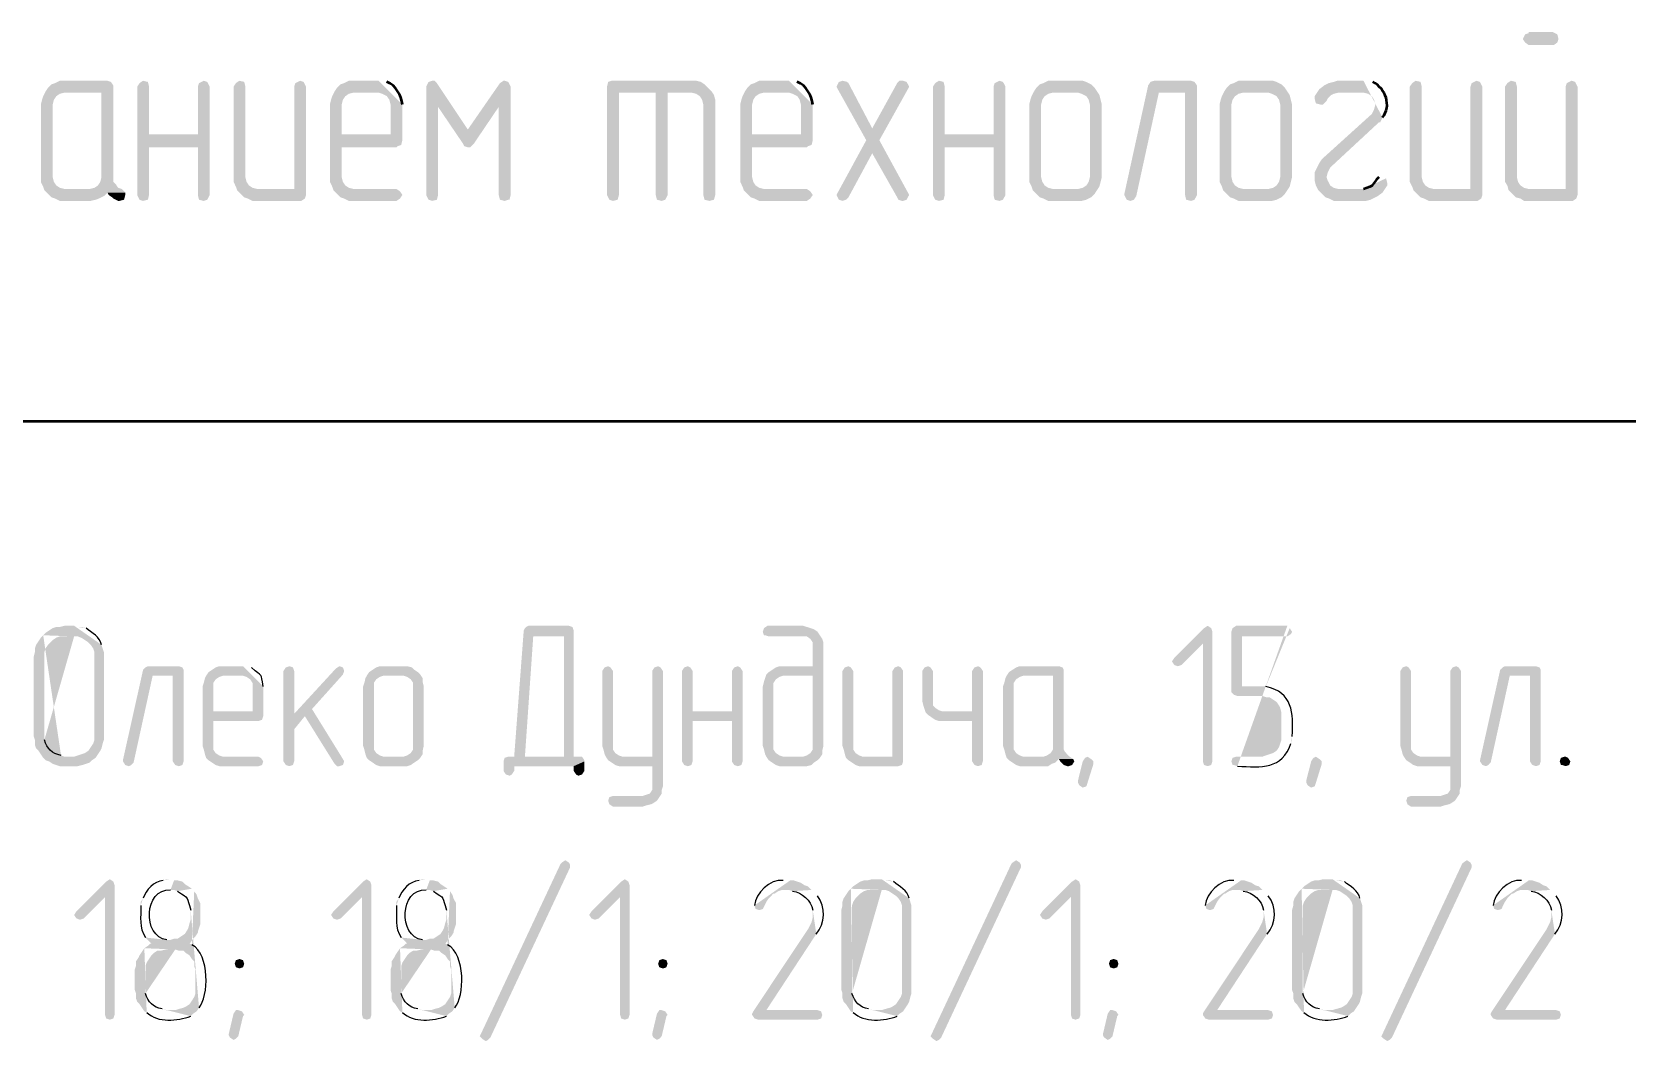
# Model space of a CAD drawing. Header units: millimetres. Extents: x -211 to 10565, y -2293 to 2244.
# Drawn here: x 5412.09 to 5440.47, y -342.29 to -324.35 of the extents above; entities that cross this region are included whole.
import ezdxf

# ---------------------------------------------------------------- set-up
doc = ezdxf.new("R2010")
doc.units = ezdxf.units.MM
doc.layers.add('PDF _Геометрия', color=7, linetype='Continuous')
doc.layers.add('PDF _Сплошная заливка', color=7, linetype='Continuous')

msp = doc.modelspace()

# ---------------------------------------------------------------- hatches: boundary and pattern name
at = {"layer": 'PDF _Сплошная заливка', "transparency": 33554559}
for points in [[(5439.147, -324.35), (5438.723, -324.35), (5438.723, -324.371), (5438.66, -324.392), (5438.618, -324.477), (5438.66, -324.54), (5438.723, -324.583), (5439.168, -324.583), (5439.231, -324.54), (5439.252, -324.477), (5439.231, -324.392)], [(5413.437, -325.218), (5412.59, -325.218), (5412.506, -325.26), (5412.442, -325.281), (5412.379, -325.344), (5412.336, -325.408), (5413.331, -325.429), (5413.331, -326.932), (5413.31, -327.016), (5413.267, -327.08), (5413.204, -327.122), (5413.119, -327.143), (5412.675, -327.143), (5413.691, -327.143), (5413.627, -327.122), (5413.585, -327.058), (5413.542, -327.016), (5413.542, -325.302), (5413.5, -325.239)], [(5414.071, -325.218), (5414.008, -325.26), (5413.966, -325.323), (5413.966, -327.249), (5414.008, -327.334), (5414.071, -327.355), (5414.156, -327.334), (5414.177, -327.249), (5414.177, -326.402), (5415.045, -326.402), (5414.177, -326.17), (5414.177, -325.323), (5414.156, -325.239)], [(5415.151, -325.218), (5415.066, -325.26), (5415.045, -325.323), (5415.045, -326.17), (5414.177, -326.17), (5415.045, -326.402), (5415.045, -327.249), (5415.066, -327.334), (5415.151, -327.355), (5415.214, -327.334), (5415.256, -327.249), (5415.256, -325.323), (5415.214, -325.239)], [(5415.785, -325.218), (5415.722, -325.26), (5415.68, -325.323), (5415.68, -327.016), (5415.722, -327.101), (5415.743, -327.164), (5416.103, -327.143), (5416.018, -327.122), (5415.955, -327.08), (5415.912, -327.016), (5415.891, -326.932), (5415.891, -325.323), (5415.87, -325.239)], [(5416.865, -325.218), (5416.78, -325.26), (5416.759, -325.323), (5416.759, -327.143), (5416.103, -327.143), (5415.743, -327.164), (5415.87, -327.291), (5415.934, -327.312), (5416.018, -327.355), (5416.886, -327.355), (5416.949, -327.312), (5416.97, -327.249), (5416.97, -325.323), (5416.928, -325.239)], [(5419.213, -325.218), (5419.15, -325.239), (5419.108, -325.323), (5419.319, -325.683), (5419.764, -326.339), (5419.848, -326.085), (5419.298, -325.26), (5419.256, -325.218)], [(5420.504, -325.218), (5420.483, -325.218), (5420.42, -325.26), (5419.848, -326.085), (5419.764, -326.339), (5419.785, -326.381), (5419.848, -326.402), (5419.891, -326.402), (5419.954, -326.339), (5420.398, -325.683), (5420.61, -325.323), (5420.568, -325.239)], [(5423.826, -325.218), (5422.409, -325.218), (5422.345, -325.239), (5422.324, -325.323), (5422.324, -327.249), (5422.366, -327.334), (5422.43, -327.355), (5422.514, -327.334), (5422.536, -327.249), (5422.536, -325.429), (5423.826, -325.429), (5424.186, -325.408), (5424.059, -325.281), (5423.996, -325.239), (5423.911, -325.218)], [(5426.514, -325.218), (5426.45, -325.239), (5426.408, -325.323), (5426.429, -325.366), (5426.937, -326.276), (5427.043, -326.508), (5427.487, -327.291), (5427.508, -327.334), (5427.572, -327.355), (5427.593, -327.355), (5427.656, -327.334), (5427.699, -327.249), (5427.678, -327.207), (5427.17, -326.276), (5427.043, -326.064), (5426.62, -325.26), (5426.598, -325.239)], [(5427.593, -325.218), (5427.529, -325.218), (5427.487, -325.26), (5427.043, -326.064), (5427.17, -326.276), (5427.678, -325.366), (5427.699, -325.323), (5427.656, -325.239)], [(5428.228, -325.218), (5428.164, -325.26), (5428.122, -325.323), (5428.122, -327.249), (5428.164, -327.334), (5428.228, -327.355), (5428.312, -327.334), (5428.334, -327.249), (5428.334, -326.402), (5429.201, -326.402), (5428.334, -326.17), (5428.334, -325.323), (5428.312, -325.239)], [(5429.307, -325.218), (5429.222, -325.26), (5429.201, -325.323), (5429.201, -326.17), (5428.334, -326.17), (5429.201, -326.402), (5429.201, -327.249), (5429.222, -327.334), (5429.307, -327.355), (5429.37, -327.334), (5429.413, -327.249), (5429.413, -325.323), (5429.37, -325.239)], [(5430.704, -325.218), (5430.175, -325.218), (5430.09, -325.26), (5430.026, -325.281), (5429.963, -325.344), (5429.921, -325.408), (5430.704, -325.429), (5430.767, -325.45), (5430.852, -325.493), (5430.894, -325.556), (5430.915, -325.641), (5430.915, -326.932), (5430.894, -327.016), (5430.852, -327.08), (5430.788, -327.122), (5430.704, -327.143), (5430.259, -327.143), (5429.899, -327.164), (5430.026, -327.291), (5430.09, -327.312), (5430.175, -327.355), (5430.767, -327.355), (5430.852, -327.334), (5430.936, -327.291), (5431, -327.228), (5431.084, -327.101), (5431.127, -326.932), (5431.127, -325.641), (5431.084, -325.471), (5431, -325.344), (5430.936, -325.281), (5430.852, -325.239), (5430.788, -325.218)], [(5432.714, -325.218), (5432.058, -325.218), (5431.994, -325.239), (5431.952, -325.302), (5431.529, -327.228), (5431.529, -327.249), (5431.571, -327.334), (5431.635, -327.355), (5431.698, -327.334), (5431.74, -327.27), (5432.142, -325.429), (5432.608, -325.429), (5432.82, -325.323), (5432.82, -325.302), (5432.777, -325.239)], [(5434.089, -325.218), (5433.56, -325.218), (5433.476, -325.26), (5433.412, -325.281), (5433.349, -325.344), (5433.306, -325.408), (5434.089, -325.429), (5434.153, -325.45), (5434.237, -325.493), (5434.28, -325.556), (5434.301, -325.641), (5434.301, -326.932), (5434.28, -327.016), (5434.237, -327.08), (5434.174, -327.122), (5434.089, -327.143), (5433.645, -327.143), (5433.285, -327.164), (5433.412, -327.291), (5433.476, -327.312), (5433.56, -327.355), (5434.153, -327.355), (5434.237, -327.334), (5434.322, -327.291), (5434.385, -327.228), (5434.47, -327.101), (5434.512, -326.932), (5434.512, -325.641), (5434.47, -325.471), (5434.385, -325.344), (5434.322, -325.281), (5434.237, -325.239), (5434.174, -325.218)], [(5436.713, -325.218), (5436.65, -325.26), (5436.607, -325.323), (5436.607, -327.016), (5436.65, -327.101), (5436.671, -327.164), (5437.03, -327.143), (5436.946, -327.122), (5436.882, -327.08), (5436.84, -327.016), (5436.819, -326.932), (5436.819, -325.323), (5436.798, -325.239)], [(5437.792, -325.218), (5437.708, -325.26), (5437.686, -325.323), (5437.686, -327.143), (5437.03, -327.143), (5436.671, -327.164), (5436.798, -327.291), (5436.861, -327.312), (5436.946, -327.355), (5437.813, -327.355), (5437.877, -327.312), (5437.898, -327.249), (5437.898, -325.323), (5437.856, -325.239)], [(5438.406, -325.218), (5438.342, -325.26), (5438.3, -325.323), (5438.3, -327.016), (5438.342, -327.08), (5438.364, -327.164), (5438.723, -327.143), (5438.639, -327.122), (5438.575, -327.08), (5438.533, -327.016), (5438.512, -326.932), (5438.512, -325.323), (5438.491, -325.239)], [(5439.485, -325.218), (5439.4, -325.26), (5439.379, -325.323), (5439.379, -327.143), (5438.723, -327.143), (5438.364, -327.164), (5438.491, -327.291), (5438.575, -327.312), (5438.639, -327.355), (5439.506, -327.355), (5439.57, -327.312), (5439.591, -327.249), (5439.591, -325.323), (5439.549, -325.239)], [(5412.336, -325.408), (5412.294, -325.493), (5412.273, -325.556), (5412.252, -325.641), (5412.252, -327.016), (5412.294, -327.101), (5412.315, -327.164), (5412.442, -327.291), (5412.506, -327.312), (5412.59, -327.355), (5413.14, -327.355), (5413.225, -327.334), (5413.288, -327.312), (5413.373, -327.27), (5413.437, -327.207), (5413.754, -327.207), (5413.691, -327.143), (5412.675, -327.143), (5412.59, -327.122), (5412.527, -327.08), (5412.484, -327.016), (5412.463, -326.932), (5412.463, -325.641), (5412.484, -325.556), (5412.527, -325.493), (5412.59, -325.45), (5412.675, -325.429), (5413.331, -325.429)], [(5417.478, -325.408), (5417.436, -325.493), (5417.415, -325.556), (5417.394, -325.641), (5417.394, -327.016), (5417.436, -327.101), (5417.457, -327.164), (5417.584, -327.291), (5417.648, -327.312), (5417.732, -327.355), (5418.579, -327.355), (5418.642, -327.312), (5418.684, -327.249), (5418.642, -327.185), (5418.579, -327.143), (5417.817, -327.143), (5417.732, -327.122), (5417.669, -327.08), (5417.626, -327.016), (5417.605, -326.932), (5417.605, -326.402), (5418.579, -326.402), (5418.6, -326.381), (5418.663, -326.36), (5418.684, -326.276), (5417.605, -326.17), (5417.605, -325.641), (5417.626, -325.556), (5417.669, -325.493), (5417.732, -325.45), (5417.817, -325.429), (5418.261, -325.429)], [(5419.108, -325.323), (5419.108, -327.249), (5419.15, -327.334), (5419.213, -327.355), (5419.298, -327.334), (5419.319, -327.249), (5419.319, -325.683)], [(5420.61, -325.323), (5420.398, -325.683), (5420.398, -327.249), (5420.42, -327.334), (5420.504, -327.355), (5420.568, -327.334), (5420.589, -327.334), (5420.61, -327.249)], [(5423.403, -325.429), (5423.192, -325.429), (5423.192, -327.249), (5423.213, -327.334), (5423.297, -327.355), (5423.361, -327.334), (5423.403, -327.249)], [(5424.186, -325.408), (5423.826, -325.429), (5423.911, -325.45), (5423.975, -325.493), (5424.017, -325.556), (5424.038, -325.641), (5424.038, -327.249), (5424.059, -327.334), (5424.144, -327.355), (5424.228, -327.334), (5424.25, -327.249), (5424.25, -325.556), (5424.228, -325.471)], [(5424.779, -325.408), (5424.736, -325.493), (5424.715, -325.556), (5424.694, -325.641), (5424.694, -327.016), (5424.736, -327.101), (5424.757, -327.164), (5424.884, -327.291), (5424.948, -327.312), (5425.033, -327.355), (5425.879, -327.355), (5425.942, -327.312), (5425.985, -327.249), (5425.942, -327.185), (5425.879, -327.143), (5425.117, -327.143), (5425.033, -327.122), (5424.969, -327.08), (5424.927, -327.016), (5424.906, -326.932), (5424.906, -326.402), (5425.879, -326.402), (5425.9, -326.381), (5425.964, -326.36), (5425.985, -326.276), (5424.906, -326.17), (5424.906, -325.641), (5424.927, -325.556), (5424.969, -325.493), (5425.033, -325.45), (5425.117, -325.429), (5425.562, -325.429)], [(5429.921, -325.408), (5429.878, -325.493), (5429.857, -325.556), (5429.836, -325.641), (5429.836, -327.016), (5429.878, -327.101), (5429.899, -327.164), (5430.259, -327.143), (5430.175, -327.122), (5430.111, -327.08), (5430.069, -327.016), (5430.048, -326.932), (5430.048, -325.641), (5430.069, -325.556), (5430.111, -325.493), (5430.175, -325.45), (5430.259, -325.429), (5430.704, -325.429)], [(5432.82, -325.323), (5432.608, -325.429), (5432.608, -327.249), (5432.629, -327.334), (5432.714, -327.355), (5432.777, -327.334), (5432.82, -327.249)], [(5433.306, -325.408), (5433.264, -325.493), (5433.243, -325.556), (5433.222, -325.641), (5433.222, -327.016), (5433.264, -327.101), (5433.285, -327.164), (5433.645, -327.143), (5433.56, -327.122), (5433.497, -327.08), (5433.454, -327.016), (5433.433, -326.932), (5433.433, -325.641), (5433.454, -325.556), (5433.497, -325.493), (5433.56, -325.45), (5433.645, -325.429), (5434.089, -325.429)], [(5434.957, -325.429), (5434.914, -325.493), (5434.914, -325.535), (5434.936, -325.62), (5435.02, -325.641), (5435.063, -325.641), (5435.126, -325.577), (5435.147, -325.535), (5435.211, -325.471), (5435.253, -325.45), (5435.338, -325.429), (5435.782, -325.429)], [(5426.937, -326.276), (5426.429, -327.207), (5426.408, -327.249), (5426.45, -327.334), (5426.514, -327.355), (5426.577, -327.334), (5426.62, -327.291), (5427.043, -326.508)], [(5413.754, -327.207), (5413.437, -327.207), (5413.458, -327.249), (5413.521, -327.291), (5413.542, -327.312), (5413.627, -327.355), (5413.648, -327.355), (5413.733, -327.334), (5413.754, -327.249)], [(5421.732, -335.015), (5421.562, -335.099), (5421.562, -337.237), (5420.568, -337.237), (5420.504, -337.258), (5420.483, -337.321), (5420.483, -337.491), (5420.525, -337.554), (5420.589, -337.575), (5420.631, -337.554), (5420.673, -337.491), (5420.673, -337.406), (5421.732, -337.406), (5421.922, -337.321), (5421.922, -337.3), (5421.88, -337.237), (5421.732, -337.237)], [(5421.647, -334.909), (5420.927, -334.909), (5420.885, -334.93), (5420.864, -334.951), (5420.843, -334.994), (5420.673, -337.237), (5420.864, -337.237), (5421.012, -335.099), (5421.562, -335.099), (5421.732, -335.015), (5421.732, -334.994), (5421.71, -334.93)], [(5425.815, -334.909), (5425.181, -334.909), (5425.117, -334.951), (5425.096, -335.015), (5425.117, -335.078), (5425.138, -335.078), (5425.202, -335.099), (5425.879, -335.099), (5425.942, -335.142), (5425.985, -335.205), (5425.985, -335.628), (5425.392, -335.628), (5425.329, -335.65), (5425.202, -335.734), (5425.159, -335.777), (5425.985, -335.798), (5425.985, -337.11), (5425.942, -337.173), (5425.879, -337.215), (5425.815, -337.237), (5425.159, -337.237), (5425.202, -337.3), (5425.329, -337.385), (5425.392, -337.406), (5425.879, -337.406), (5425.964, -337.385), (5426.006, -337.342), (5426.069, -337.3), (5426.112, -337.258), (5426.154, -337.194), (5426.154, -337.131), (5426.175, -337.046), (5426.175, -335.205), (5426.154, -335.142), (5426.069, -335.015), (5426.006, -334.972), (5425.879, -334.93)], [(5433.01, -334.909), (5432.947, -334.951), (5432.418, -335.48), (5432.375, -335.544), (5432.418, -335.607), (5432.481, -335.628), (5432.544, -335.607), (5432.925, -335.226), (5433.095, -335.015), (5433.073, -334.951)], [(5433.095, -335.015), (5432.925, -335.226), (5432.925, -337.321), (5432.947, -337.385), (5433.01, -337.406), (5433.073, -337.385), (5433.095, -337.321)], [(5414.706, -335.628), (5414.156, -335.628), (5414.114, -335.65), (5414.071, -335.692), (5413.712, -337.3), (5413.712, -337.321), (5413.754, -337.385), (5413.818, -337.406), (5413.86, -337.385), (5413.902, -337.342), (5414.241, -335.798), (5414.6, -335.798), (5414.791, -335.713), (5414.791, -335.692), (5414.77, -335.65)], [(5414.791, -335.713), (5414.6, -335.798), (5414.6, -337.321), (5414.643, -337.385), (5414.706, -337.406), (5414.77, -337.385), (5414.791, -337.321)], [(5416.674, -335.628), (5416.611, -335.65), (5416.568, -335.713), (5416.568, -337.321), (5416.611, -337.385), (5416.674, -337.406), (5416.738, -337.385), (5416.759, -337.321), (5416.759, -336.75), (5416.949, -336.517), (5416.759, -336.475), (5416.759, -335.713), (5416.738, -335.65)], [(5417.563, -335.628), (5417.499, -335.671), (5416.759, -336.475), (5416.949, -336.517), (5417.478, -337.364), (5417.521, -337.406), (5417.563, -337.406), (5417.626, -337.385), (5417.648, -337.321), (5417.626, -337.279), (5417.076, -336.39), (5417.626, -335.777), (5417.648, -335.713), (5417.626, -335.65)], [(5418.706, -335.628), (5418.282, -335.628), (5418.219, -335.65), (5418.092, -335.734), (5418.05, -335.798), (5418.706, -335.798), (5418.769, -335.819), (5418.833, -335.861), (5418.875, -335.925), (5418.875, -337.11), (5418.833, -337.173), (5418.769, -337.215), (5418.706, -337.237), (5418.346, -337.237), (5418.05, -337.258), (5418.092, -337.3), (5418.219, -337.385), (5418.282, -337.406), (5418.769, -337.406), (5418.833, -337.385), (5418.959, -337.3), (5419.002, -337.258), (5419.044, -337.194), (5419.044, -337.131), (5419.065, -337.046), (5419.065, -335.988), (5419.044, -335.904), (5419.044, -335.84), (5419.002, -335.777), (5418.959, -335.734), (5418.896, -335.692), (5418.854, -335.65), (5418.769, -335.628)], [(5422.345, -335.628), (5422.282, -335.65), (5422.239, -335.713), (5422.239, -337.046), (5422.261, -337.11), (5422.282, -337.194), (5422.303, -337.237), (5422.599, -337.237), (5422.536, -337.215), (5422.472, -337.173), (5422.43, -337.11), (5422.43, -335.713), (5422.387, -335.65)], [(5423.234, -335.628), (5423.17, -335.65), (5423.128, -335.713), (5423.128, -337.237), (5422.303, -337.237), (5422.345, -337.3), (5422.472, -337.385), (5422.536, -337.406), (5423.128, -337.406), (5423.128, -337.829), (5423.086, -337.893), (5423.022, -337.914), (5422.959, -337.935), (5422.43, -337.935), (5422.366, -337.956), (5422.345, -338.02), (5422.366, -338.083), (5422.43, -338.125), (5422.959, -338.125), (5423.022, -338.104), (5423.107, -338.083), (5423.149, -338.062), (5423.213, -338.02), (5423.297, -337.893), (5423.297, -337.829), (5423.319, -337.766), (5423.319, -335.713), (5423.276, -335.65)], [(5423.763, -335.628), (5423.699, -335.65), (5423.657, -335.713), (5423.657, -337.321), (5423.699, -337.385), (5423.763, -337.406), (5423.826, -337.385), (5423.848, -337.321), (5423.848, -336.602), (5424.546, -336.602), (5423.848, -336.433), (5423.848, -335.713), (5423.805, -335.65)], [(5424.652, -335.628), (5424.588, -335.65), (5424.546, -335.713), (5424.546, -336.433), (5423.848, -336.433), (5424.546, -336.602), (5424.546, -337.321), (5424.588, -337.385), (5424.652, -337.406), (5424.715, -337.385), (5424.736, -337.321), (5424.736, -335.713), (5424.694, -335.65)], [(5426.62, -335.628), (5426.556, -335.65), (5426.514, -335.713), (5426.514, -337.046), (5426.535, -337.11), (5426.556, -337.194), (5426.577, -337.258), (5426.873, -337.237), (5426.81, -337.215), (5426.747, -337.173), (5426.704, -337.11), (5426.704, -335.713), (5426.662, -335.65)], [(5427.508, -335.628), (5427.445, -335.65), (5427.403, -335.713), (5427.403, -337.237), (5426.873, -337.237), (5426.577, -337.258), (5426.62, -337.3), (5426.747, -337.385), (5426.81, -337.406), (5427.508, -337.406), (5427.572, -337.385), (5427.593, -337.321), (5427.593, -335.713), (5427.551, -335.65)], [(5428.037, -335.628), (5427.974, -335.65), (5427.932, -335.713), (5427.932, -336.242), (5427.953, -336.327), (5427.995, -336.454), (5428.291, -336.433), (5428.228, -336.411), (5428.164, -336.369), (5428.122, -336.327), (5428.122, -335.713), (5428.08, -335.65)], [(5428.926, -335.628), (5428.863, -335.65), (5428.82, -335.713), (5428.82, -336.433), (5428.291, -336.433), (5427.995, -336.454), (5428.037, -336.496), (5428.164, -336.581), (5428.228, -336.602), (5428.82, -336.602), (5428.82, -337.321), (5428.863, -337.385), (5428.926, -337.406), (5428.99, -337.385), (5429.011, -337.321), (5429.011, -335.713), (5428.968, -335.65)], [(5430.365, -335.628), (5429.667, -335.628), (5429.603, -335.65), (5429.476, -335.734), (5429.434, -335.798), (5430.259, -335.798), (5430.259, -337.11), (5430.217, -337.173), (5430.153, -337.215), (5430.09, -337.237), (5429.73, -337.237), (5430.555, -337.237), (5430.471, -337.152), (5430.45, -337.11), (5430.45, -335.692), (5430.428, -335.65)], [(5436.544, -335.628), (5436.48, -335.65), (5436.438, -335.713), (5436.438, -337.046), (5436.459, -337.11), (5436.48, -337.194), (5436.501, -337.237), (5436.798, -337.237), (5436.734, -337.215), (5436.671, -337.173), (5436.628, -337.11), (5436.628, -335.713), (5436.586, -335.65)], [(5437.433, -335.628), (5437.369, -335.65), (5437.327, -335.713), (5437.327, -337.237), (5436.501, -337.237), (5436.544, -337.3), (5436.671, -337.385), (5436.734, -337.406), (5437.327, -337.406), (5437.327, -337.829), (5437.284, -337.893), (5437.221, -337.914), (5437.157, -337.935), (5436.628, -337.935), (5436.565, -337.956), (5436.544, -338.02), (5436.565, -338.083), (5436.628, -338.125), (5437.157, -338.125), (5437.221, -338.104), (5437.306, -338.083), (5437.348, -338.062), (5437.411, -338.02), (5437.496, -337.893), (5437.496, -337.829), (5437.517, -337.766), (5437.517, -335.713), (5437.475, -335.65)], [(5438.85, -335.628), (5438.3, -335.628), (5438.258, -335.65), (5438.215, -335.692), (5437.856, -337.3), (5437.856, -337.321), (5437.898, -337.385), (5437.962, -337.406), (5438.004, -337.385), (5438.046, -337.342), (5438.385, -335.798), (5438.744, -335.798), (5438.935, -335.713), (5438.935, -335.692), (5438.914, -335.65)], [(5438.935, -335.713), (5438.744, -335.798), (5438.744, -337.321), (5438.787, -337.385), (5438.85, -337.406), (5438.914, -337.385), (5438.935, -337.321)], [(5415.193, -335.798), (5415.172, -335.84), (5415.151, -335.925), (5415.129, -335.988), (5415.129, -337.046), (5415.151, -337.11), (5415.172, -337.194), (5415.193, -337.258), (5415.235, -337.3), (5415.362, -337.385), (5415.426, -337.406), (5416.124, -337.406), (5416.187, -337.385), (5416.209, -337.321), (5416.166, -337.258), (5416.124, -337.237), (5415.489, -337.237), (5415.426, -337.215), (5415.362, -337.173), (5415.32, -337.11), (5415.32, -336.602), (5416.124, -336.602), (5416.187, -336.581), (5416.209, -336.517), (5415.32, -336.433), (5415.32, -335.925), (5415.362, -335.861), (5415.426, -335.819), (5415.489, -335.798), (5415.849, -335.798)], [(5418.05, -335.798), (5418.028, -335.84), (5418.007, -335.925), (5417.986, -335.988), (5417.986, -337.046), (5418.007, -337.11), (5418.028, -337.194), (5418.05, -337.258), (5418.346, -337.237), (5418.282, -337.215), (5418.219, -337.173), (5418.177, -337.11), (5418.177, -335.925), (5418.219, -335.861), (5418.282, -335.819), (5418.346, -335.798), (5418.706, -335.798)], [(5425.159, -335.777), (5425.117, -335.904), (5425.096, -335.988), (5425.096, -337.046), (5425.117, -337.11), (5425.138, -337.194), (5425.159, -337.237), (5425.456, -337.237), (5425.392, -337.215), (5425.329, -337.173), (5425.286, -337.11), (5425.286, -335.925), (5425.329, -335.861), (5425.392, -335.819), (5425.456, -335.798), (5425.985, -335.798)], [(5429.434, -335.798), (5429.413, -335.84), (5429.392, -335.925), (5429.37, -335.988), (5429.37, -337.046), (5429.392, -337.11), (5429.413, -337.194), (5429.434, -337.258), (5429.476, -337.3), (5429.603, -337.385), (5429.667, -337.406), (5430.175, -337.406), (5430.238, -337.364), (5430.301, -337.342), (5430.365, -337.279), (5430.619, -337.279), (5430.555, -337.237), (5429.73, -337.237), (5429.667, -337.215), (5429.603, -337.173), (5429.561, -337.11), (5429.561, -335.925), (5429.603, -335.861), (5429.667, -335.819), (5429.73, -335.798), (5430.259, -335.798)], [(5421.922, -337.321), (5421.732, -337.406), (5421.732, -337.491), (5421.774, -337.554), (5421.816, -337.575), (5421.88, -337.554), (5421.922, -337.491)], [(5430.619, -337.279), (5430.365, -337.279), (5430.386, -337.321), (5430.45, -337.385), (5430.513, -337.406), (5430.534, -337.406), (5430.598, -337.385), (5430.64, -337.321)], [(5430.979, -337.364), (5430.979, -337.321), (5430.936, -337.279), (5430.873, -337.237), (5430.83, -337.258), (5430.788, -337.321), (5430.704, -337.66), (5430.704, -337.702), (5430.725, -337.744), (5430.788, -337.787), (5430.852, -337.766), (5430.873, -337.702)], [(5435.041, -337.364), (5435.041, -337.321), (5434.999, -337.279), (5434.936, -337.237), (5434.893, -337.258), (5434.851, -337.321), (5434.766, -337.66), (5434.766, -337.702), (5434.787, -337.744), (5434.851, -337.787), (5434.914, -337.766), (5434.936, -337.702)], [(5439.379, -337.237), (5439.422, -337.258), (5439.464, -337.321), (5439.443, -337.385), (5439.379, -337.406), (5439.316, -337.385), (5439.295, -337.385), (5439.274, -337.321), (5439.295, -337.258), (5439.358, -337.237)], [(5421.668, -339.205), (5420.25, -342.23), (5420.208, -342.273), (5420.166, -342.294), (5420.102, -342.252), (5420.06, -342.209), (5420.081, -342.167), (5421.499, -339.141), (5421.52, -339.12), (5421.583, -339.078), (5421.647, -339.12), (5421.668, -339.162)], [(5429.688, -339.205), (5428.27, -342.23), (5428.228, -342.273), (5428.185, -342.294), (5428.122, -342.252), (5428.08, -342.209), (5428.101, -342.167), (5429.519, -339.141), (5429.54, -339.12), (5429.603, -339.078), (5429.667, -339.12), (5429.688, -339.162)], [(5437.708, -339.205), (5436.29, -342.23), (5436.248, -342.273), (5436.205, -342.294), (5436.142, -342.252), (5436.099, -342.209), (5436.121, -342.167), (5437.538, -339.141), (5437.56, -339.12), (5437.623, -339.078), (5437.686, -339.12), (5437.708, -339.162)], [(5413.479, -339.416), (5413.415, -339.458), (5412.886, -339.987), (5412.844, -340.051), (5412.886, -340.114), (5412.95, -340.136), (5413.013, -340.114), (5413.394, -339.734), (5413.564, -339.522), (5413.542, -339.458)], [(5418.05, -339.416), (5417.986, -339.458), (5417.457, -339.987), (5417.415, -340.051), (5417.457, -340.114), (5417.521, -340.136), (5417.584, -340.114), (5417.965, -339.734), (5418.134, -339.522), (5418.113, -339.458)], [(5422.641, -339.416), (5422.578, -339.458), (5422.049, -339.987), (5422.007, -340.051), (5422.049, -340.114), (5422.112, -340.136), (5422.176, -340.114), (5422.557, -339.734), (5422.726, -339.522), (5422.705, -339.458)], [(5430.661, -339.416), (5430.598, -339.458), (5430.069, -339.987), (5430.026, -340.051), (5430.069, -340.114), (5430.132, -340.136), (5430.196, -340.114), (5430.577, -339.734), (5430.746, -339.522), (5430.725, -339.458)], [(5413.564, -339.522), (5413.394, -339.734), (5413.394, -341.828), (5413.415, -341.892), (5413.479, -341.913), (5413.542, -341.892), (5413.564, -341.828)], [(5418.134, -339.522), (5417.965, -339.734), (5417.965, -341.828), (5417.986, -341.892), (5418.05, -341.913), (5418.113, -341.892), (5418.134, -341.828)], [(5422.726, -339.522), (5422.557, -339.734), (5422.557, -341.828), (5422.578, -341.892), (5422.641, -341.913), (5422.705, -341.892), (5422.726, -341.828)], [(5430.746, -339.522), (5430.577, -339.734), (5430.577, -341.828), (5430.598, -341.892), (5430.661, -341.913), (5430.725, -341.892), (5430.746, -341.828)], [(5415.785, -340.834), (5415.722, -340.855), (5415.701, -340.919), (5415.722, -340.982), (5415.785, -341.003), (5415.849, -340.982), (5415.87, -340.919), (5415.849, -340.855)], [(5423.319, -340.834), (5423.255, -340.855), (5423.234, -340.919), (5423.255, -340.982), (5423.319, -341.003), (5423.382, -340.982), (5423.403, -340.919), (5423.382, -340.855)], [(5431.338, -340.834), (5431.275, -340.855), (5431.254, -340.919), (5431.275, -340.982), (5431.338, -341.003), (5431.402, -340.982), (5431.423, -340.919), (5431.402, -340.855)], [(5415.764, -341.744), (5415.722, -341.744), (5415.68, -341.807), (5415.595, -342.167), (5415.595, -342.188), (5415.616, -342.23), (5415.68, -342.273), (5415.722, -342.252), (5415.764, -342.209), (5415.849, -341.85), (5415.87, -341.828), (5415.828, -341.765)], [(5423.297, -341.744), (5423.255, -341.744), (5423.213, -341.807), (5423.128, -342.167), (5423.128, -342.188), (5423.149, -342.23), (5423.213, -342.273), (5423.255, -342.252), (5423.297, -342.209), (5423.382, -341.85), (5423.403, -341.828), (5423.361, -341.765)], [(5431.317, -341.744), (5431.275, -341.744), (5431.233, -341.807), (5431.148, -342.167), (5431.148, -342.188), (5431.169, -342.23), (5431.233, -342.273), (5431.275, -342.252), (5431.317, -342.209), (5431.402, -341.85), (5431.423, -341.828), (5431.381, -341.765)]]:
    msp.add_hatch(color=256, dxfattribs=at).paths.add_polyline_path(points)
h = msp.add_hatch(color=256, dxfattribs=at)
h.paths.add_polyline_path([(5418.261, -325.218), (5417.732, -325.218), (5417.648, -325.26), (5417.584, -325.281), (5417.521, -325.344), (5417.478, -325.408), (5418.261, -325.429), (5418.325, -325.45), (5418.409, -325.493), (5418.452, -325.556), (5418.473, -325.641), (5418.473, -326.17), (5417.605, -326.17), (5418.684, -326.276), (5418.684, -325.641)], flags=0)
h.paths.add_polyline_path([(5418.409, -325.239), (5418.346, -325.218)], flags=0)
h = msp.add_hatch(color=256, dxfattribs=at)
h.paths.add_polyline_path([(5425.562, -325.218), (5425.033, -325.218), (5424.948, -325.26), (5424.884, -325.281), (5424.821, -325.344), (5424.779, -325.408), (5425.562, -325.429), (5425.625, -325.45), (5425.71, -325.493), (5425.752, -325.556), (5425.773, -325.641), (5425.773, -326.17), (5424.906, -326.17), (5425.985, -326.276), (5425.985, -325.641)], flags=0)
h.paths.add_polyline_path([(5425.71, -325.239), (5425.646, -325.218)], flags=0)
h = msp.add_hatch(color=256, dxfattribs=at)
h.paths.add_polyline_path([(5435.782, -325.218), (5435.317, -325.218), (5435.253, -325.239), (5435.168, -325.26), (5435.084, -325.302), (5434.999, -325.366), (5434.957, -325.429), (5435.782, -325.429), (5435.867, -325.45), (5435.93, -325.493), (5435.972, -325.556), (5435.994, -325.641), (5435.972, -325.725), (5435.93, -325.81), (5435.041, -326.614), (5434.999, -326.678), (5434.914, -326.847), (5434.914, -326.995), (5434.936, -327.08), (5434.978, -327.164), (5435.105, -327.291), (5435.168, -327.312), (5435.253, -327.355), (5435.824, -327.355), (5435.909, -327.334), (5436.036, -327.27), (5436.121, -327.207), (5436.163, -327.143), (5435.338, -327.143), (5435.253, -327.122), (5435.19, -327.08), (5435.147, -326.995), (5435.126, -326.932), (5435.147, -326.847), (5435.19, -326.762), (5436.057, -325.958), (5436.078, -325.958), (5436.121, -325.873)], flags=0)
h.paths.add_polyline_path([(5435.951, -325.239), (5435.867, -325.218)], flags=0)
h = msp.add_hatch(color=256, dxfattribs=at)
h.paths.add_polyline_path([(5436.099, -326.932), (5436.057, -326.932)], flags=0)
h.paths.add_polyline_path([(5435.782, -327.143), (5435.338, -327.143), (5436.163, -327.143), (5436.205, -327.08), (5436.205, -327.037), (5436.184, -326.953)], flags=0)
h = msp.add_hatch(color=256, dxfattribs=at)
h.paths.add_polyline_path([(5412.294, -335.078), (5412.252, -335.121), (5412.167, -335.248), (5412.146, -335.311), (5412.146, -335.375), (5412.125, -335.459), (5412.125, -336.877), (5412.146, -336.94), (5412.146, -337.025), (5412.167, -337.089), (5412.209, -337.131), (5412.294, -337.258), (5412.336, -337.3), (5412.4, -337.321), (5412.463, -337.364), (5412.59, -337.406), (5412.908, -337.406), (5412.992, -337.385), (5413.119, -337.342), (5413.162, -337.3), (5413.225, -337.258), (5412.675, -337.237), (5412.611, -337.215)], flags=0)
h.paths.add_polyline_path([(5412.315, -336.94), (5412.315, -335.375), (5412.336, -335.311), (5412.379, -335.248), (5412.463, -335.163), (5412.527, -335.121), (5412.59, -335.099), (5412.844, -335.099)], flags=0)
h = msp.add_hatch(color=256, dxfattribs=at)
h.paths.add_polyline_path([(5412.844, -334.909), (5412.675, -334.909), (5412.59, -334.93), (5412.527, -334.93), (5412.463, -334.951), (5412.336, -335.036), (5412.294, -335.078), (5412.844, -335.099), (5412.908, -335.099), (5412.971, -335.121), (5413.098, -335.205), (5413.14, -335.248), (5413.183, -335.311), (5413.204, -335.375), (5413.204, -336.94), (5413.183, -337.004), (5413.098, -337.131), (5413.035, -337.173), (5412.971, -337.194), (5412.908, -337.215), (5412.844, -337.237), (5412.675, -337.237), (5413.225, -337.258), (5413.31, -337.131), (5413.331, -337.089), (5413.352, -337.004), (5413.373, -336.94), (5413.373, -335.375), (5413.331, -335.248)], flags=0)
h.paths.add_polyline_path([(5413.056, -334.951), (5412.992, -334.93), (5412.908, -334.93)], flags=0)
h = msp.add_hatch(color=256, dxfattribs=at)
h.paths.add_polyline_path([(5434.428, -334.909), (5433.518, -334.909), (5433.454, -334.951), (5433.433, -335.015), (5433.433, -336.094), (5433.476, -336.136), (5433.539, -336.157), (5433.983, -336.157), (5434.047, -336.179), (5434.11, -336.179), (5434.237, -336.263), (5434.28, -336.327), (5434.301, -336.369), (5434.322, -336.454), (5434.322, -336.94), (5434.28, -337.067), (5434.237, -337.131), (5434.174, -337.173), (5434.047, -337.215), (5433.983, -337.237), (5433.518, -337.237), (5433.454, -337.258), (5433.433, -337.321), (5433.454, -337.385), (5433.476, -337.385), (5433.539, -337.406)], flags=0)
h.paths.add_polyline_path([(5434.491, -337.004), (5434.512, -336.94), (5434.512, -336.877)], flags=0)
h.paths.add_polyline_path([(5434.047, -335.988), (5433.624, -335.988), (5433.624, -335.099), (5434.428, -335.099), (5434.491, -335.057), (5434.512, -335.015), (5434.47, -334.951)], flags=0)
h = msp.add_hatch(color=256, dxfattribs=at)
h.paths.add_polyline_path([(5415.849, -335.628), (5415.426, -335.628), (5415.362, -335.65), (5415.235, -335.734), (5415.193, -335.798), (5415.849, -335.798), (5415.912, -335.819), (5415.976, -335.861), (5416.018, -335.925), (5416.018, -336.433), (5415.32, -336.433), (5416.209, -336.517), (5416.209, -335.988)], flags=0)
h.paths.add_polyline_path([(5415.997, -335.65), (5415.912, -335.628)], flags=0)
h = msp.add_hatch(color=256, dxfattribs=at)
h.paths.add_polyline_path([(5414.558, -339.416), (5414.495, -339.416), (5414.431, -339.437)], flags=0)
h.paths.add_polyline_path([(5414.071, -339.755), (5414.029, -339.818), (5414.029, -339.882)], flags=0)
h.paths.add_polyline_path([(5414.114, -340.453), (5414.156, -340.495), (5414.558, -340.495), (5414.495, -340.495)], flags=0)
h.paths.add_polyline_path([(5414.558, -339.607), (5414.939, -339.585), (5414.812, -339.501), (5414.77, -339.458), (5414.685, -339.437), (5414.622, -339.437)], flags=0)
h = msp.add_hatch(color=256, dxfattribs=at)
h.paths.add_polyline_path([(5419.108, -339.416), (5419.044, -339.416), (5418.981, -339.437)], flags=0)
h.paths.add_polyline_path([(5418.621, -339.755), (5418.579, -339.818), (5418.579, -339.882)], flags=0)
h.paths.add_polyline_path([(5418.663, -340.453), (5418.706, -340.495), (5419.108, -340.495), (5419.044, -340.495)], flags=0)
h.paths.add_polyline_path([(5419.108, -339.607), (5419.489, -339.585), (5419.362, -339.501), (5419.319, -339.458), (5419.235, -339.437), (5419.171, -339.437)], flags=0)
h = msp.add_hatch(color=256, dxfattribs=at)
h.paths.add_polyline_path([(5425.498, -339.416), (5425.456, -339.437)], flags=0)
h.paths.add_polyline_path([(5424.948, -339.882), (5424.969, -339.945), (5425.033, -339.966), (5425.096, -339.945), (5425.159, -339.818), (5425.202, -339.755), (5425.286, -339.67), (5425.308, -339.67), (5425.371, -339.628), (5425.435, -339.607), (5425.964, -339.607), (5425.9, -339.543), (5425.837, -339.522), (5425.773, -339.48), (5425.646, -339.437), (5425.583, -339.437)], flags=0)
h = msp.add_hatch(color=256, dxfattribs=at)
h.paths.add_polyline_path([(5427.212, -339.416), (5427.043, -339.416), (5426.958, -339.437), (5426.895, -339.437), (5426.831, -339.458), (5426.704, -339.543), (5426.662, -339.585), (5427.212, -339.607), (5427.276, -339.607), (5427.339, -339.628), (5427.466, -339.712), (5427.508, -339.755), (5427.551, -339.818), (5427.572, -339.882), (5427.572, -341.448), (5427.551, -341.511), (5427.466, -341.638), (5427.403, -341.68), (5427.36, -341.701), (5427.276, -341.723), (5427.212, -341.744), (5427.043, -341.744), (5427.593, -341.765), (5427.678, -341.638), (5427.699, -341.596), (5427.72, -341.511), (5427.741, -341.448), (5427.741, -339.882), (5427.699, -339.755)], flags=0)
h.paths.add_polyline_path([(5427.424, -339.458), (5427.36, -339.437), (5427.276, -339.437)], flags=0)
h = msp.add_hatch(color=256, dxfattribs=at)
h.paths.add_polyline_path([(5433.518, -339.416), (5433.476, -339.437)], flags=0)
h.paths.add_polyline_path([(5432.968, -339.882), (5432.989, -339.945), (5433.052, -339.966), (5433.116, -339.945), (5433.179, -339.818), (5433.222, -339.755), (5433.306, -339.67), (5433.327, -339.67), (5433.391, -339.628), (5433.454, -339.607), (5433.983, -339.607), (5433.92, -339.543), (5433.856, -339.522), (5433.793, -339.48), (5433.729, -339.458), (5433.666, -339.437), (5433.603, -339.437)], flags=0)
h = msp.add_hatch(color=256, dxfattribs=at)
h.paths.add_polyline_path([(5435.232, -339.416), (5435.063, -339.416), (5434.978, -339.437), (5434.914, -339.437), (5434.851, -339.458), (5434.724, -339.543), (5434.682, -339.585), (5435.232, -339.607), (5435.295, -339.607), (5435.359, -339.628), (5435.486, -339.712), (5435.528, -339.755), (5435.57, -339.818), (5435.592, -339.882), (5435.592, -341.448), (5435.57, -341.511), (5435.486, -341.638), (5435.422, -341.68), (5435.38, -341.701), (5435.295, -341.723), (5435.232, -341.744), (5435.063, -341.744), (5435.613, -341.765), (5435.697, -341.638), (5435.719, -341.596), (5435.74, -341.511), (5435.761, -341.448), (5435.761, -339.882), (5435.719, -339.755)], flags=0)
h.paths.add_polyline_path([(5435.443, -339.458), (5435.38, -339.437), (5435.295, -339.437)], flags=0)
h = msp.add_hatch(color=256, dxfattribs=at)
h.paths.add_polyline_path([(5438.639, -339.416), (5438.596, -339.437)], flags=0)
h.paths.add_polyline_path([(5438.089, -339.882), (5438.11, -339.945), (5438.173, -339.966), (5438.237, -339.945), (5438.3, -339.818), (5438.342, -339.755), (5438.427, -339.67), (5438.448, -339.67), (5438.512, -339.628), (5438.575, -339.607), (5439.104, -339.607), (5439.041, -339.543), (5438.977, -339.522), (5438.914, -339.48), (5438.85, -339.458), (5438.787, -339.437), (5438.723, -339.437)], flags=0)
h = msp.add_hatch(color=256, dxfattribs=at)
h.paths.add_polyline_path([(5414.939, -339.585), (5414.558, -339.607), (5414.622, -339.607), (5414.685, -339.628)], flags=0)
h.paths.add_polyline_path([(5414.918, -339.966), (5414.918, -340.136), (5414.897, -340.199), (5414.876, -340.284), (5414.854, -340.326), (5414.812, -340.39), (5414.685, -340.474), (5414.622, -340.474), (5414.558, -340.495), (5414.156, -340.495), (5414.22, -340.559), (5414.198, -340.559), (5414.156, -340.601), (5414.093, -340.643), (5414.643, -340.665), (5414.706, -340.686), (5414.791, -340.686), (5414.833, -340.728), (5414.897, -340.77), (5414.939, -340.834), (5414.981, -340.876), (5414.981, -340.961), (5415.002, -341.024), (5415.002, -341.448), (5414.981, -341.511), (5414.897, -341.638), (5414.833, -341.68), (5414.791, -341.701), (5414.706, -341.723), (5414.643, -341.744), (5414.473, -341.744), (5415.024, -341.765), (5415.066, -341.701)], flags=0)
h.paths.add_polyline_path([(5414.939, -340.58), (5414.897, -340.559), (5414.918, -340.538), (5414.96, -340.474), (5415.002, -340.432), (5415.045, -340.368), (5415.045, -340.347), (5415.087, -340.22), (5415.087, -339.839), (5415.045, -339.755), (5415.024, -339.691), (5414.981, -339.628)], flags=0)
h = msp.add_hatch(color=256, dxfattribs=at)
h.paths.add_polyline_path([(5419.489, -339.585), (5419.108, -339.607), (5419.171, -339.607), (5419.235, -339.628)], flags=0)
h.paths.add_polyline_path([(5419.467, -339.966), (5419.467, -340.136), (5419.446, -340.199), (5419.425, -340.284), (5419.404, -340.326), (5419.362, -340.39), (5419.298, -340.432), (5419.235, -340.474), (5419.171, -340.474), (5419.108, -340.495), (5418.706, -340.495), (5418.769, -340.559), (5418.748, -340.559), (5418.706, -340.601), (5418.642, -340.643), (5419.192, -340.665), (5419.256, -340.686), (5419.34, -340.686), (5419.383, -340.728), (5419.446, -340.77), (5419.489, -340.834), (5419.531, -340.876), (5419.531, -340.961), (5419.552, -341.024), (5419.552, -341.448), (5419.531, -341.511), (5419.446, -341.638), (5419.383, -341.68), (5419.34, -341.701), (5419.256, -341.723), (5419.192, -341.744), (5419.023, -341.744), (5419.573, -341.765), (5419.615, -341.701)], flags=0)
h.paths.add_polyline_path([(5419.489, -340.58), (5419.446, -340.559), (5419.467, -340.538), (5419.51, -340.474), (5419.552, -340.432), (5419.594, -340.368), (5419.594, -340.347), (5419.637, -340.22), (5419.637, -339.839), (5419.594, -339.755), (5419.573, -339.691), (5419.531, -339.628)], flags=0)
h = msp.add_hatch(color=256, dxfattribs=at)
h.paths.add_polyline_path([(5425.964, -339.607), (5425.519, -339.607), (5425.562, -339.607), (5425.625, -339.628)], flags=0)
h.paths.add_polyline_path([(5425.985, -339.966), (5425.985, -340.093), (5425.964, -340.178), (5425.9, -340.305), (5424.927, -341.765), (5424.906, -341.807), (5424.906, -341.828), (5424.948, -341.892), (5425.011, -341.913), (5426.069, -341.913), (5426.133, -341.892), (5426.154, -341.828), (5426.133, -341.765), (5426.069, -341.744), (5425.159, -341.744), (5426.048, -340.39)], flags=0)
h.paths.add_polyline_path([(5426.069, -339.712), (5426.027, -339.649)], flags=0)
h = msp.add_hatch(color=256, dxfattribs=at)
h.paths.add_polyline_path([(5426.662, -339.585), (5426.62, -339.628), (5426.535, -339.755), (5426.514, -339.818), (5426.514, -339.882), (5426.493, -339.966), (5426.493, -341.384), (5426.514, -341.448), (5426.514, -341.532), (5426.535, -341.596), (5426.577, -341.638), (5426.662, -341.765), (5426.704, -341.786)], flags=0)
h.paths.add_polyline_path([(5427.487, -341.85), (5427.529, -341.807), (5427.593, -341.765), (5427.043, -341.744), (5426.979, -341.723)], flags=0)
h.paths.add_polyline_path([(5426.683, -341.448), (5426.683, -339.882), (5426.704, -339.818), (5426.747, -339.755), (5426.831, -339.67), (5426.895, -339.628), (5426.958, -339.607), (5427.212, -339.607)], flags=0)
h = msp.add_hatch(color=256, dxfattribs=at)
h.paths.add_polyline_path([(5433.983, -339.607), (5433.539, -339.607), (5433.581, -339.607), (5433.645, -339.628)], flags=0)
h.paths.add_polyline_path([(5434.005, -339.966), (5434.005, -340.093), (5433.983, -340.178), (5433.92, -340.305), (5432.947, -341.765), (5432.925, -341.807), (5432.925, -341.828), (5432.968, -341.892), (5433.031, -341.913), (5434.089, -341.913), (5434.153, -341.892), (5434.174, -341.828), (5434.153, -341.765), (5434.089, -341.744), (5433.179, -341.744), (5434.068, -340.39)], flags=0)
h.paths.add_polyline_path([(5434.089, -339.712), (5434.047, -339.649)], flags=0)
h = msp.add_hatch(color=256, dxfattribs=at)
h.paths.add_polyline_path([(5434.682, -339.585), (5434.639, -339.628), (5434.555, -339.755), (5434.534, -339.818), (5434.534, -339.882), (5434.512, -339.966), (5434.512, -341.384), (5434.534, -341.448), (5434.534, -341.532), (5434.555, -341.596), (5434.597, -341.638), (5434.682, -341.765), (5434.724, -341.786)], flags=0)
h.paths.add_polyline_path([(5435.507, -341.85), (5435.549, -341.807), (5435.613, -341.765), (5435.063, -341.744), (5434.999, -341.723)], flags=0)
h.paths.add_polyline_path([(5434.703, -341.448), (5434.703, -339.882), (5434.724, -339.818), (5434.766, -339.755), (5434.851, -339.67), (5434.914, -339.628), (5434.978, -339.607), (5435.232, -339.607)], flags=0)
h = msp.add_hatch(color=256, dxfattribs=at)
h.paths.add_polyline_path([(5439.104, -339.607), (5438.66, -339.607), (5438.702, -339.607), (5438.766, -339.628)], flags=0)
h.paths.add_polyline_path([(5439.125, -339.966), (5439.125, -340.093), (5439.104, -340.178), (5439.041, -340.305), (5438.067, -341.765), (5438.046, -341.807), (5438.046, -341.828), (5438.089, -341.892), (5438.152, -341.913), (5439.21, -341.913), (5439.274, -341.892), (5439.295, -341.828), (5439.274, -341.765), (5439.21, -341.744), (5438.3, -341.744), (5439.189, -340.39)], flags=0)
h.paths.add_polyline_path([(5439.21, -339.712), (5439.168, -339.649)], flags=0)
h = msp.add_hatch(color=256, dxfattribs=at)
h.paths.add_polyline_path([(5414.093, -340.643), (5414.008, -340.77), (5413.987, -340.813), (5413.944, -340.876), (5413.944, -340.961), (5413.923, -341.024), (5413.923, -341.384), (5413.944, -341.448), (5413.944, -341.532), (5413.966, -341.596), (5414.008, -341.638), (5414.093, -341.765), (5414.135, -341.786)], flags=0)
h.paths.add_polyline_path([(5414.918, -341.85), (5414.96, -341.807), (5415.024, -341.765), (5414.473, -341.744), (5414.41, -341.723)], flags=0)
h.paths.add_polyline_path([(5414.114, -341.448), (5414.114, -340.961), (5414.135, -340.897), (5414.22, -340.77), (5414.262, -340.728), (5414.325, -340.686), (5414.389, -340.686), (5414.473, -340.665), (5414.643, -340.665)], flags=0)
h = msp.add_hatch(color=256, dxfattribs=at)
h.paths.add_polyline_path([(5418.642, -340.643), (5418.557, -340.77), (5418.536, -340.813), (5418.494, -340.876), (5418.494, -340.961), (5418.473, -341.024), (5418.473, -341.384), (5418.494, -341.448), (5418.494, -341.532), (5418.515, -341.596), (5418.557, -341.638), (5418.642, -341.765), (5418.684, -341.786)], flags=0)
h.paths.add_polyline_path([(5419.467, -341.85), (5419.51, -341.807), (5419.573, -341.765), (5419.023, -341.744), (5418.959, -341.723)], flags=0)
h.paths.add_polyline_path([(5418.663, -341.448), (5418.663, -340.961), (5418.684, -340.897), (5418.769, -340.77), (5418.811, -340.728), (5418.875, -340.686), (5418.938, -340.686), (5419.023, -340.665), (5419.192, -340.665)], flags=0)

# ---------------------------------------------------------------- linework, layer by layer
at = {"layer": 'PDF _Геометрия', "lineweight": 50}
msp.add_lwpolyline([(5307.19, -331.269), (5372.174, -331.269), (5492.132, -331.269)], dxfattribs=at)
for points in [[(5418.684, -325.641), (5418.659, -325.478), (5418.575, -325.298), (5418.409, -325.239)], [(5425.985, -325.641), (5425.959, -325.478), (5425.876, -325.298), (5425.71, -325.239)], [(5436.121, -325.873), (5436.29, -325.659), (5436.175, -325.359), (5435.951, -325.239)], [(5436.057, -326.932), (5435.924, -327.052), (5435.999, -327.091), (5435.782, -327.143)]]:
    msp.add_open_spline(points, degree=3, dxfattribs=at)
at = {"layer": 'PDF _Геометрия', "lineweight": 25}
for points in [[(5413.331, -335.248), (5413.304, -335.103), (5413.158, -335.036), (5413.056, -334.951)], [(5416.209, -335.988), (5416.16, -335.728), (5416.208, -335.84), (5415.997, -335.65)], [(5434.512, -336.877), (5434.544, -336.449), (5434.519, -336.099), (5434.047, -335.988)], [(5412.611, -337.215), (5412.451, -337.185), (5412.361, -337.094), (5412.315, -336.94)], [(5433.539, -337.406), (5433.97, -337.43), (5434.336, -337.46), (5434.491, -337.004)], [(5425.456, -339.437), (5425.22, -339.409), (5424.967, -339.663), (5424.948, -339.882)], [(5433.476, -339.437), (5433.24, -339.409), (5432.987, -339.663), (5432.968, -339.882)], [(5438.596, -339.437), (5438.361, -339.409), (5438.108, -339.663), (5438.089, -339.882)], [(5414.495, -340.495), (5414.049, -340.434), (5414.088, -339.573), (5414.558, -339.607)], [(5414.431, -339.437), (5414.265, -339.451), (5414.123, -339.605), (5414.071, -339.755)], [(5414.685, -339.628), (5414.901, -339.77), (5414.843, -339.715), (5414.918, -339.966)], [(5419.044, -340.495), (5418.598, -340.434), (5418.638, -339.573), (5419.108, -339.607)], [(5418.981, -339.437), (5418.815, -339.451), (5418.672, -339.605), (5418.621, -339.755)], [(5419.235, -339.628), (5419.45, -339.77), (5419.393, -339.715), (5419.467, -339.966)], [(5425.625, -339.628), (5425.791, -339.652), (5425.957, -339.787), (5425.985, -339.966)], [(5427.699, -339.755), (5427.672, -339.61), (5427.526, -339.543), (5427.424, -339.458)], [(5433.645, -339.628), (5433.811, -339.652), (5433.977, -339.787), (5434.005, -339.966)], [(5435.719, -339.755), (5435.692, -339.61), (5435.546, -339.543), (5435.443, -339.458)], [(5438.766, -339.628), (5438.932, -339.652), (5439.098, -339.787), (5439.125, -339.966)], [(5414.029, -339.882), (5414.038, -340.087), (5413.992, -340.278), (5414.114, -340.453)], [(5418.579, -339.882), (5418.587, -340.087), (5418.542, -340.278), (5418.663, -340.453)], [(5426.048, -340.39), (5426.21, -340.203), (5426.223, -339.909), (5426.069, -339.712)], [(5434.068, -340.39), (5434.23, -340.203), (5434.243, -339.909), (5434.089, -339.712)], [(5439.189, -340.39), (5439.35, -340.203), (5439.364, -339.909), (5439.21, -339.712)], [(5415.066, -341.701), (5415.243, -341.507), (5415.26, -340.755), (5414.939, -340.58)], [(5419.615, -341.701), (5419.792, -341.507), (5419.81, -340.755), (5419.489, -340.58)], [(5414.41, -341.723), (5414.25, -341.693), (5414.16, -341.601), (5414.114, -341.448)], [(5418.959, -341.723), (5418.799, -341.693), (5418.709, -341.601), (5418.663, -341.448)], [(5426.979, -341.723), (5426.819, -341.693), (5426.729, -341.601), (5426.683, -341.448)], [(5434.999, -341.723), (5434.839, -341.693), (5434.749, -341.601), (5434.703, -341.448)], [(5414.135, -341.786), (5414.341, -341.972), (5414.677, -341.94), (5414.918, -341.85)], [(5418.684, -341.786), (5418.891, -341.972), (5419.226, -341.94), (5419.467, -341.85)], [(5426.704, -341.786), (5426.902, -341.968), (5427.257, -341.943), (5427.487, -341.85)], [(5434.724, -341.786), (5434.922, -341.968), (5435.277, -341.943), (5435.507, -341.85)]]:
    msp.add_open_spline(points, degree=3, dxfattribs=at)

doc.saveas('drawing.dxf')
